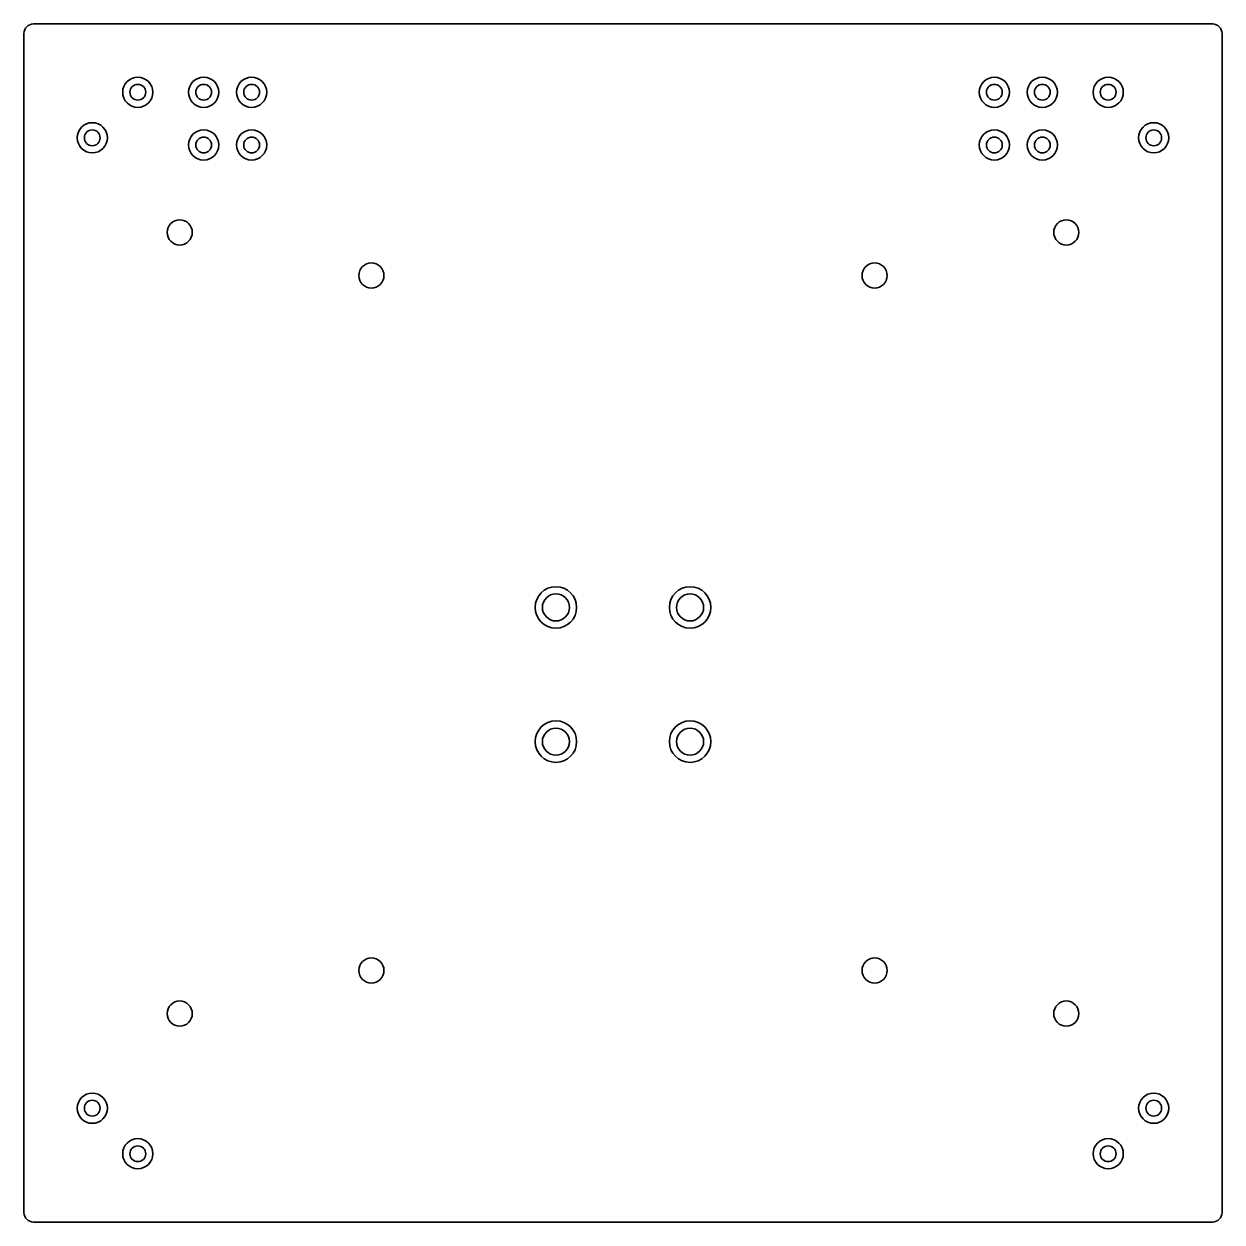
# Model space of a CAD drawing. Header units: millimetres. Extents: x 0 to 500, y 0 to 500.
import ezdxf

# ---------------------------------------------------------------- set-up
doc = ezdxf.new("R2010")
doc.units = ezdxf.units.MM
doc.layers.add('SIMUMAK Visible (ISO)', color=7, linetype='Continuous', lineweight=35)

# ---------------------------------------------------------------- blocks, each defined once
blk = doc.blocks.new('2DOF-150-17-PSUP-02_Base de plataforma superior_VIEW3')
at = {"layer": 'SIMUMAK Visible (ISO)'}
for p, q in [((-246, 250), (246, 250)), ((-250, -246), (-250, 246)), ((250, 246), (250, -246)), ((246, -250), (-246, -250))]:
    blk.add_line(p, q, dxfattribs=at)
for centre, radius in [((-202.5, 221.5), 6.3), ((-175, 221.5), 6.3), ((-155, 221.5), 6.3), ((155, 221.5), 6.3), ((175, 221.5), 6.3), ((202.5, 221.5), 6.3), ((-202.5, 221.5), 3.3), ((-175, 221.5), 3.3), ((-155, 221.5), 3.3), ((155, 221.5), 3.3), ((175, 221.5), 3.3), ((202.5, 221.5), 3.3), ((-221.5, 202.5), 6.3), ((-221.5, 202.5), 3.3), ((-175, 199.5), 6.3), ((-155, 199.5), 6.3), ((155, 199.5), 6.3), ((175, 199.5), 6.3), ((221.5, 202.5), 6.3), ((221.5, 202.5), 3.3), ((-175, 199.5), 3.3), ((-155, 199.5), 3.3), ((155, 199.5), 3.3), ((175, 199.5), 3.3), ((-185, 163), 5.25), ((185, 163), 5.25), ((-105, 145), 5.25), ((105, 145), 5.25), ((-28, 6.5), 8.65), ((28, 6.5), 8.65), ((-28, 6.5), 5.65), ((28, 6.5), 5.65), ((-28, -49.5), 8.65), ((-28, -49.5), 5.65), ((28, -49.5), 8.65), ((28, -49.5), 5.65), ((-105, -145), 5.25), ((105, -145), 5.25), ((-185, -163), 5.25), ((185, -163), 5.25), ((-221.5, -202.5), 6.3), ((-221.5, -202.5), 3.3), ((221.5, -202.5), 6.3), ((221.5, -202.5), 3.3), ((-202.5, -221.5), 6.3), ((-202.5, -221.5), 3.3), ((202.5, -221.5), 6.3), ((202.5, -221.5), 3.3)]:
    blk.add_circle(centre, radius, dxfattribs=at)
at = {"layer": 'SIMUMAK Visible (ISO)', "extrusion": (0, 0, -1)}
for centre, start, end in [((246, 246), 0, 90), ((-246, 246), 90, 180), ((246, -246), 270, 0), ((-246, -246), 180, 270)]:
    blk.add_arc(centre, 4, start, end, dxfattribs=at)

msp = doc.modelspace()

# ---------------------------------------------------------------- block references
msp.add_blockref('2DOF-150-17-PSUP-02_Base de plataforma superior_VIEW3', (250, 250))

doc.saveas('drawing.dxf')
